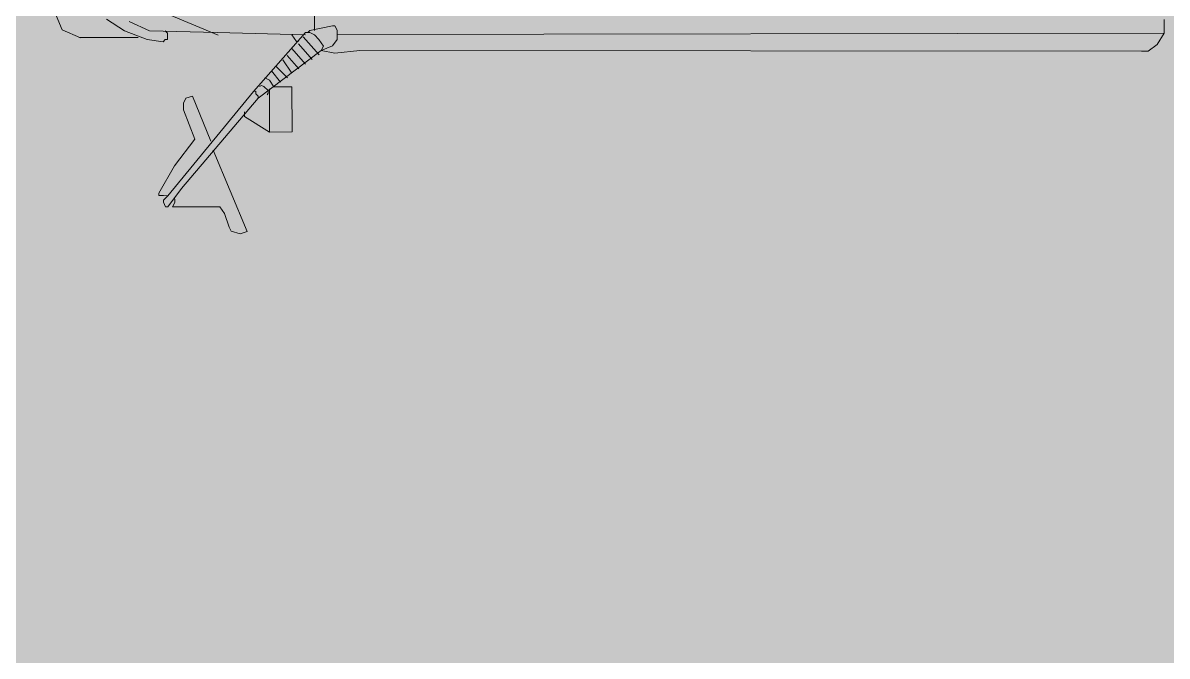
# Model space of a CAD drawing. Header units: millimetres. Extents: x 475159934 to 476245151, y 4620917055 to 4621447368.
# Drawn here: x 475300961 to 475303105, y 4620978121 to 4620979307 of the extents above; entities that cross this region are included whole.
import ezdxf

# ---------------------------------------------------------------- set-up
doc = ezdxf.new("R2010")
doc.units = ezdxf.units.MM
doc.header["$MEASUREMENT"] = 0
doc.layers.add('New_Car-Art_Pen_No__4', color=7, linetype='Continuous', lineweight=0)
doc.layers.add('New_gza_Pen_No__255', color=255, linetype='Continuous', lineweight=0)

msp = doc.modelspace()

# ---------------------------------------------------------------- hatches: boundary and pattern name
at = {"layer": 'New_gza_Pen_No__255', "linetype": 'Continuous', "lineweight": 0, "true_color": 0x3f3f3f}
msp.add_hatch(color=250, dxfattribs=at).paths.add_polyline_path([(475351022.786, 4620982408.659), (475330424.797, 4620982408.659), (475330424.797, 4620982932.534), (475208694.142, 4620982932.534), (475208694.142, 4620976912.388), (475261946.583, 4620976912.388, -0.28948959), (475265189.076, 4620974568.002), (475271727.568, 4620974568.002, -0.29342317), (475275095.001, 4620976932.699), (475351022.786, 4620976932.514)])

# ---------------------------------------------------------------- linework, layer by layer
at = {"layer": 'New_Car-Art_Pen_No__4', "color": 7, "linetype": 'Continuous', "lineweight": 0}
for points in [[(475301507.57, 4620979293.222), (475301506.811, 4620979644.371)], [(475301179.057, 4620979346.176), (475301327.089, 4620979284.071)], [(475301020.698, 4620979328.361), (475301034.924, 4620979293.886)], [(475301151.902, 4620979292.122), (475301118.12, 4620979313.868)], [(475301198.537, 4620979292.536), (475301160.434, 4620979309.63)], [(475301541.388, 4620979301.478), (475301499.069, 4620979292.985)], [(475301545.683, 4620979301.588), (475301541.388, 4620979301.478)], [(475301549.999, 4620979293.51), (475301545.683, 4620979301.588)], [(475303099.315, 4620979287.982), (475303099.236, 4620979313.458)], [(475301034.924, 4620979293.886), (475301069.312, 4620979279.303)], [(475301177.488, 4620979280.086), (475301067.378, 4620979279.662)], [(475301194.463, 4620979276.017), (475301151.902, 4620979292.122)], [(475301325.622, 4620979288.891), (475301198.537, 4620979292.536)], [(475301232.351, 4620979288.062), (475301228.171, 4620979292.477)], [(475301232.351, 4620979288.062), (475301228.171, 4620979292.477)], [(475301232.488, 4620979284.399), (475301232.351, 4620979288.062)], [(475301232.488, 4620979284.399), (475301232.351, 4620979288.062)], [(475301232.461, 4620979279.858), (475301232.488, 4620979284.399)], [(475301232.461, 4620979279.858), (475301232.488, 4620979284.399)], [(475301232.597, 4620979276.195), (475301232.461, 4620979279.858)], [(475301232.597, 4620979276.195), (475301232.461, 4620979279.858)], [(475301490.678, 4620979284.544), (475301325.622, 4620979288.891)], [(475301490.678, 4620979284.544), (475301325.622, 4620979288.891)], [(475301490.705, 4620979289.086), (475301393.638, 4620979178.933)], [(475301473.835, 4620979272.22), (475301465.339, 4620979284.713)], [(475301486.52, 4620979280.771), (475301516.254, 4620979247.048)], [(475301499.206, 4620979289.323), (475301490.705, 4620979289.086)], [(475301494.999, 4620979289.196), (475301490.705, 4620979289.086)], [(475301499.069, 4620979292.985), (475301494.999, 4620979289.196)], [(475301507.68, 4620979285.018), (475301499.206, 4620979289.323)], [(475301516.039, 4620979276.187), (475301507.68, 4620979285.018)], [(475301549.967, 4620979276.238), (475301549.999, 4620979293.51)], [(475303099.315, 4620979287.982), (475301550.021, 4620979285.322)], [(475303099.315, 4620979287.982), (475303086.624, 4620979266.701)], [(475301223.982, 4620979271.433), (475301194.463, 4620979276.017)], [(475301194.463, 4620979276.017), (475301223.982, 4620979271.433)], [(475301194.463, 4620979276.017), (475301223.982, 4620979271.433)], [(475301223.982, 4620979271.433), (475301228.303, 4620979276.085)], [(475301223.982, 4620979271.433), (475301228.303, 4620979276.085)], [(475301228.303, 4620979276.085), (475301232.597, 4620979276.195)], [(475301228.303, 4620979276.085), (475301232.597, 4620979276.195)], [(475301402.134, 4620979166.439), (475301520.439, 4620979255.363)], [(475301465.329, 4620979259.253), (475301490.883, 4620979229.945)], [(475301478.041, 4620979272.346), (475301473.835, 4620979272.22)], [(475301478.014, 4620979267.805), (475301503.569, 4620979238.497)], [(475301524.623, 4620979263.677), (475301516.039, 4620979276.187)], [(475301520.439, 4620979255.363), (475301541.625, 4620979264.151)], [(475301520.439, 4620979255.363), (475301524.623, 4620979263.677)], [(475301545.751, 4620979250.652), (475301520.439, 4620979255.363)], [(475301541.625, 4620979264.151), (475301549.967, 4620979276.238)], [(475301592.414, 4620979255.608), (475301545.751, 4620979250.652)], [(475303057.074, 4620979254.013), (475301592.414, 4620979255.608)], [(475303086.624, 4620979266.701), (475303069.781, 4620979254.376)], [(475301448.432, 4620979237.846), (475301465.512, 4620979212.843)], [(475301456.823, 4620979246.287), (475301478.198, 4620979221.394)], [(475303069.781, 4620979254.376), (475303057.074, 4620979254.013)], [(475301427.405, 4620979217.207), (475301444.348, 4620979195.866)], [(475301435.883, 4620979225.631), (475301457.033, 4620979204.418)], [(475301414.692, 4620979204.114), (475301423.166, 4620979199.808)], [(475301423.166, 4620979199.808), (475301431.663, 4620979187.315)], [(475301393.638, 4620979178.933), (475301233.102, 4620978983.291)], [(475301279.344, 4620979170.195), (475301266.685, 4620979166.185)], [(475301313.353, 4620979085.662), (475301279.344, 4620979170.195)], [(475301397.844, 4620979179.059), (475301393.638, 4620979178.933)], [(475301397.817, 4620979174.518), (475301397.844, 4620979179.059)], [(475301401.997, 4620979170.102), (475301397.817, 4620979174.518)], [(475301402.134, 4620979166.439), (475301401.997, 4620979170.102)], [(475301408.396, 4620979189.826), (475301404.829, 4620979187.762)], [(475301412.979, 4620979188.064), (475301408.396, 4620979189.826)], [(475301420.71, 4620979180.26), (475301412.979, 4620979188.064)], [(475301419.15, 4620979172.366), (475301421.211, 4620979175.62)], [(475301421.211, 4620979175.62), (475301420.71, 4620979180.26)], [(475301423.331, 4620979102.478), (475301423.298, 4620979183.416)], [(475301465.503, 4620979187.383), (475301431.663, 4620979187.315)], [(475301465.672, 4620979102.782), (475301465.503, 4620979187.383)], [(475301402.134, 4620979166.439), (475301258.522, 4620978996.748)], [(475301262.337, 4620979156.992), (475301262.332, 4620979144.262)], [(475301266.685, 4620979166.185), (475301262.337, 4620979156.992)], [(475301262.332, 4620979144.262), (475301283.67, 4620979089.367)], [(475301376.621, 4620979140.27), (475301376.731, 4620979132.065)], [(475301376.731, 4620979132.065), (475301423.331, 4620979102.478)], [(475301283.67, 4620979089.367), (475301245.768, 4620979039.132)], [(475301423.331, 4620979102.478), (475301465.672, 4620979102.782)], [(475301381.459, 4620978916.58), (475301317.616, 4620979068.5)], [(475301245.768, 4620979039.132), (475301216.291, 4620978988.239)], [(475301216.291, 4620978988.239), (475301216.176, 4620978983.713)], [(475301216.176, 4620978983.713), (475301220.47, 4620978983.823)], [(475301220.47, 4620978983.823), (475301224.677, 4620978983.95)], [(475301233.102, 4620978983.291), (475301224.623, 4620978974.866)], [(475301224.677, 4620978983.95), (475301233.102, 4620978983.291)], [(475301233.119, 4620978962.373), (475301258.522, 4620978996.748)], [(475301245.783, 4620978979.113), (475301245.92, 4620978975.45)], [(475301224.623, 4620978974.866), (475301224.76, 4620978971.204)], [(475301224.76, 4620978971.204), (475301228.913, 4620978962.247)], [(475301228.913, 4620978962.247), (475301233.119, 4620978962.373)], [(475301245.805, 4620978970.924), (475301241.62, 4620978962.61)], [(475301241.62, 4620978962.61), (475301330.522, 4620978962.433)], [(475301245.92, 4620978975.45), (475301245.805, 4620978970.924)], [(475301330.522, 4620978962.433), (475301339.018, 4620978949.94)], [(475301339.018, 4620978949.94), (475301347.597, 4620978924.7)], [(475301347.597, 4620978924.7), (475301351.913, 4620978916.622)], [(475301351.913, 4620978916.622), (475301368.725, 4620978911.675)], [(475301368.725, 4620978911.675), (475301381.459, 4620978916.58)]]:
    msp.add_lwpolyline(points, dxfattribs=at)

doc.saveas('drawing.dxf')
